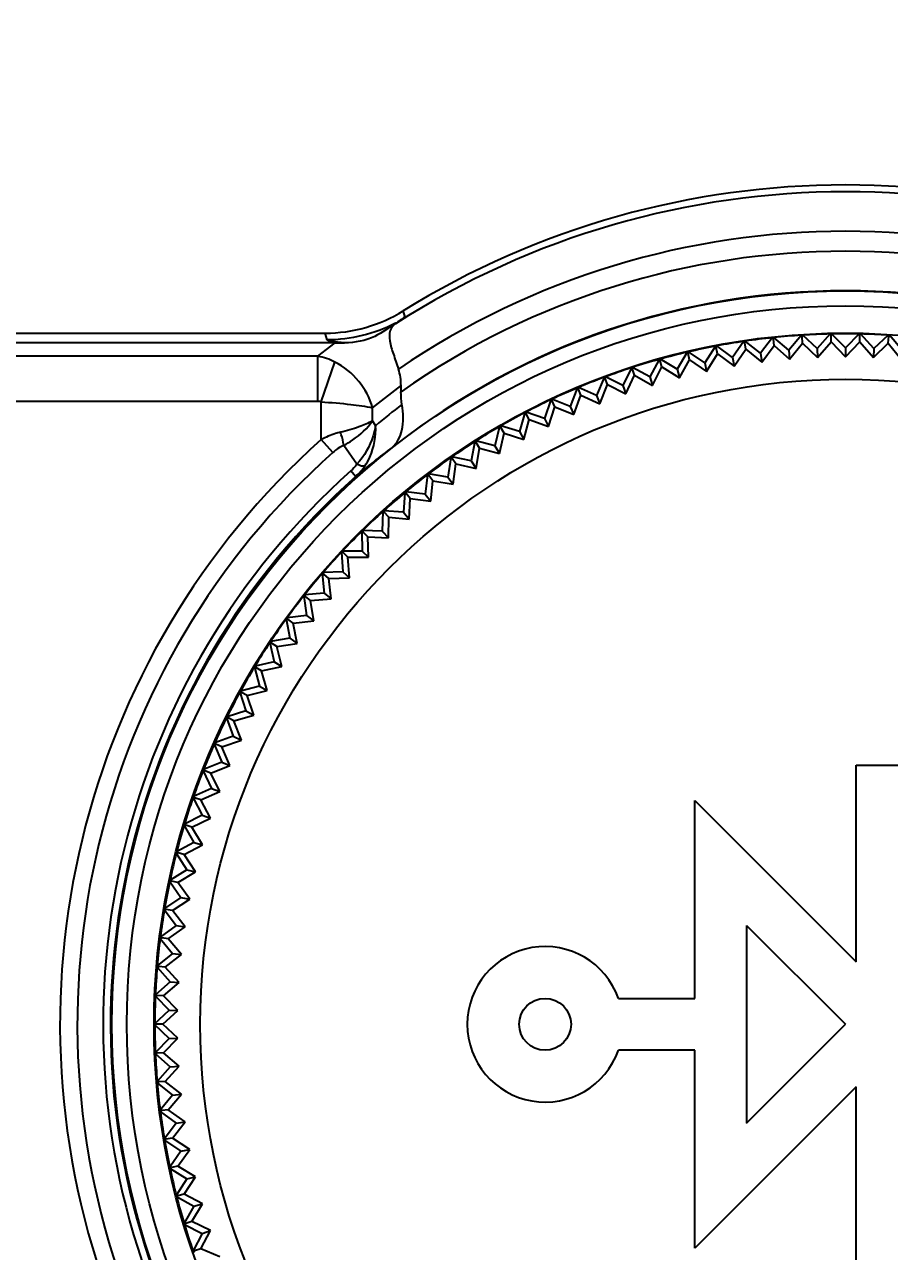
# Model space of a CAD drawing. Extents: x -329 to 5579, y -1951 to 3105.
# Drawn here: x 3045.58 to 3063.09, y -1495.82 to -1470.97 of the extents above; entities that cross this region are included whole.
import ezdxf

# ---------------------------------------------------------------- set-up
doc = ezdxf.new("R2010")
doc.units = 0
doc.header["$PDMODE"] = 3
doc.header["$PDSIZE"] = 1.5
doc.layers.get('DEFPOINTS').update_dxf_attribs({"linetype": 'CONTINUOUS'})
for name, color, linetype in [('DIM', 1, 'CONTINUOUS'), ('KNOB_ROTARY9DXF_CONTINUOUS', 7, 'CONTINUOUS'), ('TOP_CASE-90ADXF_CONTINUOUS', 7, 'CONTINUOUS')]:
    doc.layers.add(name, color=color, linetype=linetype)
doc.styles.add('OMI-1', font='arial.ttf', dxfattribs={"oblique": 1})
doc.dimstyles.new('1', dxfattribs={"dimtxt": 4, "dimasz": 2.5, "dimexe": 0.8, "dimexo": 0.3, "dimgap": 0.5, "dimtad": 1, "dimtoh": 1, "dimdec": 1, "dimzin": 0, "dimtxsty": 'OMI-1', "dimcen": 0, "dimclrd": 256, "dimclre": 256, "dimclrt": 256, "dimazin": 3, "dimtfac": 0.8, "dimtdec": 1, "dimtix": 1, "dimtmove": 0, "dimatfit": 3, "dimtolj": 1, "dimtzin": 0})

# ---------------------------------------------------------------- blocks, each defined once
blk = doc.blocks.new('*D7087')
at = {"layer": 'DEFPOINTS', "color": 0}
for p in [(3165.7, -1438.609), (2899.7, -1477.221), (3165.7, -1477.221)]:
    blk.add_point(p, dxfattribs=at)
at = {"layer": 'DIM'}
for p, q in [((2899.7, -1476.921), (2899.7, -1437.809)), ((3165.7, -1476.921), (3165.7, -1437.809)), ((2902.2, -1438.609), (3163.2, -1438.609))]:
    blk.add_line(p, q, dxfattribs=at)
for points in [[(2902.2, -1438.192), (2902.2, -1439.025), (2899.7, -1438.609)], [(3163.2, -1439.025), (3163.2, -1438.192), (3165.7, -1438.609)]]:
    blk.add_solid(points, dxfattribs=at)
at = {"layer": 'DIM', "insert": (3032.7, -1436.066), "char_height": 4, "attachment_point": 5, "style": 'OMI-1'}
blk.add_mtext('\\A1;266.0', dxfattribs=at)

msp = doc.modelspace()

# ---------------------------------------------------------------- linework, layer by layer
at = {"layer": 'KNOB_ROTARY9DXF_CONTINUOUS', "color": 0, "linetype": 'CONTINUOUS'}
for p, q in [((3060.725, -1477.313), (3060.483, -1477.629)), ((3060.725, -1477.313), (3060.742, -1477.342)), ((3060.742, -1477.342), (3060.752, -1477.31)), ((3060.755, -1477.473), (3060.742, -1477.342)), ((3061.054, -1477.569), (3060.752, -1477.31)), ((3061.309, -1477.264), (3061.054, -1477.569)), ((3061.309, -1477.264), (3061.324, -1477.293)), ((3061.324, -1477.293), (3061.335, -1477.262)), ((3061.332, -1477.425), (3061.324, -1477.293)), ((3061.627, -1477.533), (3061.335, -1477.262)), ((3061.894, -1477.239), (3061.627, -1477.533)), ((3061.894, -1477.239), (3061.908, -1477.269)), ((3061.908, -1477.269), (3061.921, -1477.238)), ((3061.911, -1477.401), (3061.908, -1477.269)), ((3062.2, -1477.521), (3061.921, -1477.238)), ((3062.48, -1477.238), (3062.2, -1477.521)), ((3062.48, -1477.238), (3062.493, -1477.269)), ((3062.49, -1477.401), (3062.493, -1477.269)), ((3062.493, -1477.269), (3062.506, -1477.239)), ((3062.774, -1477.533), (3062.506, -1477.239)), ((3063.065, -1477.262), (3062.774, -1477.533)), ((3063.065, -1477.262), (3063.077, -1477.293)), ((3063.068, -1477.425), (3063.077, -1477.293)), ((3063.077, -1477.293), (3063.092, -1477.264)), ((3063.347, -1477.569), (3063.092, -1477.264)), ((3058.994, -1477.608), (3058.793, -1477.952)), ((3058.994, -1477.608), (3059.014, -1477.635)), ((3059.014, -1477.635), (3059.019, -1477.602)), ((3059.352, -1477.821), (3059.019, -1477.602)), ((3059.567, -1477.485), (3059.352, -1477.821)), ((3059.567, -1477.485), (3059.585, -1477.513)), ((3059.585, -1477.513), (3059.593, -1477.48)), ((3059.61, -1477.643), (3059.585, -1477.513)), ((3059.916, -1477.713), (3059.593, -1477.48)), ((3060.144, -1477.387), (3059.916, -1477.713)), ((3059.946, -1477.891), (3060.181, -1477.546)), ((3060.144, -1477.387), (3060.162, -1477.416)), ((3060.162, -1477.416), (3060.17, -1477.383)), ((3060.181, -1477.546), (3060.162, -1477.416)), ((3060.483, -1477.629), (3060.17, -1477.383)), ((3060.181, -1477.546), (3060.506, -1477.809)), ((3060.506, -1477.809), (3060.755, -1477.473)), ((3060.755, -1477.473), (3061.069, -1477.749)), ((3061.054, -1477.569), (3061.069, -1477.749)), ((3061.069, -1477.749), (3061.332, -1477.425)), ((3061.332, -1477.425), (3061.634, -1477.714)), ((3061.627, -1477.533), (3061.634, -1477.714)), ((3061.634, -1477.714), (3061.911, -1477.401)), ((3061.911, -1477.401), (3062.2, -1477.702)), ((3062.2, -1477.702), (3062.49, -1477.401)), ((3062.2, -1477.521), (3062.2, -1477.702)), ((3062.49, -1477.401), (3062.766, -1477.714)), ((3062.766, -1477.714), (3063.068, -1477.425)), ((3062.774, -1477.533), (3062.766, -1477.714)), ((3063.068, -1477.425), (3063.332, -1477.749)), ((3058.426, -1477.754), (3058.241, -1478.106)), ((3058.426, -1477.754), (3058.447, -1477.78)), ((3058.447, -1477.78), (3058.452, -1477.747)), ((3058.483, -1477.907), (3058.447, -1477.78)), ((3058.793, -1477.952), (3058.452, -1477.747)), ((3058.838, -1478.127), (3059.044, -1477.763)), ((3059.044, -1477.763), (3059.014, -1477.635)), ((3059.044, -1477.763), (3059.39, -1477.997)), ((3059.352, -1477.821), (3059.39, -1477.997)), ((3059.39, -1477.997), (3059.61, -1477.643)), ((3059.61, -1477.643), (3059.946, -1477.891)), ((3059.916, -1477.713), (3059.946, -1477.891)), ((3060.483, -1477.629), (3060.506, -1477.809)), ((3057.313, -1478.117), (3057.157, -1478.483)), ((3057.313, -1478.117), (3057.336, -1478.141)), ((3057.336, -1478.141), (3057.338, -1478.108)), ((3057.695, -1478.283), (3057.338, -1478.108)), ((3057.866, -1477.924), (3057.695, -1478.283)), ((3057.754, -1478.454), (3057.929, -1478.074)), ((3057.866, -1477.924), (3057.888, -1477.949)), ((3057.888, -1477.949), (3057.891, -1477.916)), ((3057.929, -1478.074), (3057.888, -1477.949)), ((3058.241, -1478.106), (3057.891, -1477.916)), ((3057.929, -1478.074), (3058.293, -1478.279)), ((3058.241, -1478.106), (3058.293, -1478.279)), ((3058.293, -1478.279), (3058.483, -1477.907)), ((3058.483, -1477.907), (3058.838, -1478.127)), ((3058.793, -1477.952), (3058.838, -1478.127)), ((3056.768, -1478.333), (3056.628, -1478.706)), ((3056.768, -1478.333), (3056.792, -1478.356)), ((3056.792, -1478.356), (3056.793, -1478.323)), ((3056.844, -1478.478), (3056.792, -1478.356)), ((3057.157, -1478.483), (3056.793, -1478.323)), ((3057.224, -1478.651), (3057.382, -1478.265)), ((3057.382, -1478.265), (3057.336, -1478.141)), ((3057.382, -1478.265), (3057.754, -1478.454)), ((3057.695, -1478.283), (3057.754, -1478.454)), ((3056.233, -1478.572), (3056.109, -1478.95)), ((3056.233, -1478.572), (3056.258, -1478.594)), ((3056.258, -1478.594), (3056.257, -1478.561)), ((3056.628, -1478.706), (3056.257, -1478.561)), ((3056.315, -1478.713), (3056.258, -1478.594)), ((3056.702, -1478.871), (3056.844, -1478.478)), ((3056.844, -1478.478), (3057.224, -1478.651)), ((3057.157, -1478.483), (3057.224, -1478.651)), ((3055.709, -1478.833), (3055.6, -1479.216)), ((3055.709, -1478.833), (3055.735, -1478.854)), ((3055.735, -1478.854), (3055.732, -1478.821)), ((3056.109, -1478.95), (3055.732, -1478.821)), ((3055.796, -1478.971), (3055.735, -1478.854)), ((3056.189, -1479.112), (3056.315, -1478.713)), ((3056.315, -1478.713), (3056.702, -1478.871)), ((3056.628, -1478.706), (3056.702, -1478.871)), ((3055.196, -1479.116), (3055.103, -1479.503)), ((3055.196, -1479.116), (3055.223, -1479.136)), ((3055.223, -1479.136), (3055.219, -1479.102)), ((3055.6, -1479.216), (3055.219, -1479.102)), ((3055.687, -1479.374), (3055.796, -1478.971)), ((3055.796, -1478.971), (3056.189, -1479.112)), ((3056.109, -1478.95), (3056.189, -1479.112)), ((3055.197, -1479.657), (3055.289, -1479.25)), ((3055.289, -1479.25), (3055.223, -1479.136)), ((3055.289, -1479.25), (3055.687, -1479.374)), ((3055.6, -1479.216), (3055.687, -1479.374)), ((3054.695, -1479.419), (3054.619, -1479.81)), ((3054.695, -1479.419), (3054.723, -1479.438)), ((3054.723, -1479.438), (3054.717, -1479.405)), ((3055.103, -1479.503), (3054.717, -1479.405)), ((3054.719, -1479.961), (3054.793, -1479.55)), ((3054.793, -1479.55), (3054.723, -1479.438)), ((3054.793, -1479.55), (3055.197, -1479.657)), ((3055.103, -1479.503), (3055.197, -1479.657)), ((3054.207, -1479.744), (3054.148, -1480.138)), ((3054.207, -1479.744), (3054.236, -1479.762)), ((3054.236, -1479.762), (3054.229, -1479.729)), ((3054.619, -1479.81), (3054.229, -1479.729)), ((3054.311, -1479.87), (3054.236, -1479.762)), ((3054.619, -1479.81), (3054.719, -1479.961)), ((3053.734, -1480.089), (3053.691, -1480.485)), ((3053.734, -1480.089), (3053.763, -1480.105)), ((3053.763, -1480.105), (3053.755, -1480.073)), ((3054.148, -1480.138), (3053.755, -1480.073)), ((3053.843, -1480.21), (3053.763, -1480.105)), ((3054.254, -1480.284), (3054.311, -1479.87)), ((3054.311, -1479.87), (3054.719, -1479.961)), ((3053.803, -1480.626), (3053.843, -1480.21)), ((3053.843, -1480.21), (3054.254, -1480.284)), ((3054.148, -1480.138), (3054.254, -1480.284)), ((3053.275, -1480.453), (3053.248, -1480.85)), ((3053.275, -1480.453), (3053.305, -1480.468)), ((3053.305, -1480.468), (3053.295, -1480.436)), ((3053.691, -1480.485), (3053.295, -1480.436)), ((3053.389, -1480.57), (3053.305, -1480.468)), ((3053.367, -1480.987), (3053.389, -1480.57)), ((3053.389, -1480.57), (3053.803, -1480.626)), ((3053.691, -1480.485), (3053.803, -1480.626)), ((3052.832, -1480.836), (3052.822, -1481.234)), ((3052.832, -1480.836), (3052.862, -1480.85)), ((3052.862, -1480.85), (3052.852, -1480.819)), ((3053.248, -1480.85), (3052.852, -1480.819)), ((3052.951, -1480.948), (3052.862, -1480.85)), ((3053.248, -1480.85), (3053.367, -1480.987)), ((3052.946, -1481.366), (3052.951, -1480.948)), ((3052.951, -1480.948), (3053.367, -1480.987)), ((3052.405, -1481.238), (3052.412, -1481.636)), ((3052.405, -1481.238), (3052.436, -1481.251)), ((3052.822, -1481.234), (3052.424, -1481.219)), ((3052.436, -1481.251), (3052.424, -1481.219)), ((3052.529, -1481.345), (3052.436, -1481.251)), ((3052.541, -1481.762), (3052.529, -1481.345)), ((3052.529, -1481.345), (3052.946, -1481.366)), ((3052.822, -1481.234), (3052.946, -1481.366)), ((3051.996, -1481.657), (3052.019, -1482.054)), ((3051.996, -1481.657), (3052.027, -1481.668)), ((3052.412, -1481.636), (3052.014, -1481.637)), ((3052.027, -1481.668), (3052.014, -1481.637)), ((3052.123, -1481.758), (3052.027, -1481.668)), ((3052.154, -1482.175), (3052.123, -1481.758)), ((3052.123, -1481.758), (3052.541, -1481.762)), ((3052.412, -1481.636), (3052.541, -1481.762)), ((3051.604, -1482.092), (3051.644, -1482.488)), ((3051.604, -1482.092), (3051.636, -1482.103)), ((3052.019, -1482.054), (3051.622, -1482.072)), ((3051.636, -1482.103), (3051.622, -1482.072)), ((3052.019, -1482.054), (3052.154, -1482.175)), ((3051.736, -1482.189), (3051.636, -1482.103)), ((3051.736, -1482.189), (3052.154, -1482.175)), ((3051.784, -1482.604), (3051.736, -1482.189)), ((3051.231, -1482.544), (3051.288, -1482.938)), ((3051.231, -1482.544), (3051.264, -1482.553)), ((3051.644, -1482.488), (3051.248, -1482.523)), ((3051.264, -1482.553), (3051.248, -1482.523)), ((3051.367, -1482.635), (3051.264, -1482.553)), ((3051.644, -1482.488), (3051.784, -1482.604)), ((3051.367, -1482.635), (3051.784, -1482.604)), ((3051.432, -1483.048), (3051.367, -1482.635)), ((3050.878, -1483.011), (3050.951, -1483.402)), ((3050.878, -1483.011), (3050.91, -1483.018)), ((3051.288, -1482.938), (3050.893, -1482.99)), ((3050.91, -1483.018), (3050.893, -1482.99)), ((3051.017, -1483.096), (3050.91, -1483.018)), ((3051.017, -1483.096), (3051.432, -1483.048)), ((3051.288, -1482.938), (3051.432, -1483.048)), ((3051.099, -1483.506), (3051.017, -1483.096)), ((3050.544, -1483.492), (3050.633, -1483.88)), ((3050.544, -1483.492), (3050.577, -1483.498)), ((3050.951, -1483.402), (3050.558, -1483.47)), ((3050.577, -1483.498), (3050.558, -1483.47)), ((3050.686, -1483.571), (3050.577, -1483.498)), ((3050.686, -1483.571), (3051.099, -1483.506)), ((3050.786, -1483.977), (3050.686, -1483.571)), ((3050.951, -1483.402), (3051.099, -1483.506)), ((3050.23, -1483.987), (3050.336, -1484.371)), ((3050.23, -1483.987), (3050.263, -1483.992)), ((3050.633, -1483.88), (3050.244, -1483.965)), ((3050.263, -1483.992), (3050.244, -1483.965)), ((3050.376, -1484.06), (3050.263, -1483.992)), ((3050.376, -1484.06), (3050.786, -1483.977)), ((3050.492, -1484.462), (3050.376, -1484.06)), ((3050.633, -1483.88), (3050.786, -1483.977)), ((3049.938, -1484.495), (3050.059, -1484.874)), ((3049.938, -1484.495), (3049.971, -1484.498)), ((3050.336, -1484.371), (3049.951, -1484.472)), ((3049.971, -1484.498), (3049.951, -1484.472)), ((3050.087, -1484.562), (3049.971, -1484.498)), ((3050.087, -1484.562), (3050.492, -1484.462)), ((3050.22, -1484.958), (3050.087, -1484.562)), ((3050.336, -1484.371), (3050.492, -1484.462)), ((3049.667, -1485.014), (3049.804, -1485.388)), ((3049.667, -1485.014), (3049.7, -1485.016)), ((3050.059, -1484.874), (3049.679, -1484.991)), ((3049.7, -1485.016), (3049.679, -1484.991)), ((3049.818, -1485.075), (3049.7, -1485.016)), ((3049.818, -1485.075), (3050.22, -1484.958)), ((3049.968, -1485.465), (3049.818, -1485.075)), ((3050.059, -1484.874), (3050.22, -1484.958)), ((3049.418, -1485.545), (3049.452, -1485.545)), ((3049.418, -1485.545), (3049.571, -1485.912)), ((3049.804, -1485.388), (3049.429, -1485.52)), ((3049.452, -1485.545), (3049.429, -1485.52)), ((3049.572, -1485.599), (3049.452, -1485.545)), ((3049.572, -1485.599), (3049.968, -1485.465)), ((3049.804, -1485.388), (3049.968, -1485.465)), ((3049.737, -1485.982), (3049.572, -1485.599)), ((3049.571, -1485.912), (3049.201, -1486.06)), ((3049.225, -1486.084), (3049.201, -1486.06)), ((3049.348, -1486.132), (3049.737, -1485.982)), ((3049.571, -1485.912), (3049.737, -1485.982)), ((3062.418, -1489.954), (3062.418, -1485.971)), ((3062.418, -1485.971), (3063.468, -1485.971)), ((3049.192, -1486.085), (3049.225, -1486.084)), ((3049.192, -1486.085), (3049.36, -1486.446)), ((3049.348, -1486.132), (3049.225, -1486.084)), ((3049.529, -1486.509), (3049.348, -1486.132)), ((3049.36, -1486.446), (3048.997, -1486.609)), ((3049.146, -1486.675), (3049.529, -1486.509)), ((3049.36, -1486.446), (3049.529, -1486.509)), ((3048.988, -1486.634), (3049.021, -1486.632)), ((3048.988, -1486.634), (3049.171, -1486.988)), ((3049.021, -1486.632), (3048.997, -1486.609)), ((3049.146, -1486.675), (3049.021, -1486.632)), ((3049.343, -1487.044), (3049.146, -1486.675)), ((3059.149, -1490.696), (3059.149, -1486.685)), ((3059.149, -1486.685), (3062.418, -1489.954)), ((3049.171, -1486.988), (3048.815, -1487.166)), ((3048.967, -1487.226), (3049.343, -1487.044)), ((3049.171, -1486.988), (3049.343, -1487.044)), ((3048.807, -1487.191), (3048.841, -1487.188)), ((3048.807, -1487.191), (3049.005, -1487.537)), ((3048.841, -1487.188), (3048.815, -1487.166)), ((3048.967, -1487.226), (3048.841, -1487.188)), ((3049.179, -1487.586), (3048.967, -1487.226)), ((3049.005, -1487.537), (3048.657, -1487.73)), ((3049.005, -1487.537), (3049.179, -1487.586)), ((3048.65, -1487.756), (3048.683, -1487.751)), ((3048.65, -1487.756), (3048.862, -1488.093)), ((3048.683, -1487.751), (3048.657, -1487.73)), ((3048.811, -1487.783), (3048.683, -1487.751)), ((3048.811, -1487.783), (3049.179, -1487.586)), ((3049.038, -1488.134), (3048.811, -1487.783)), ((3048.862, -1488.093), (3048.523, -1488.3)), ((3048.55, -1488.32), (3048.523, -1488.3)), ((3048.679, -1488.347), (3049.038, -1488.134)), ((3048.862, -1488.093), (3049.038, -1488.134)), ((3048.517, -1488.326), (3048.55, -1488.32)), ((3048.517, -1488.326), (3048.743, -1488.654)), ((3048.679, -1488.347), (3048.55, -1488.32)), ((3048.921, -1488.688), (3048.679, -1488.347)), ((3048.743, -1488.654), (3048.412, -1488.876)), ((3048.57, -1488.916), (3048.921, -1488.688)), ((3048.743, -1488.654), (3048.921, -1488.688)), ((3048.408, -1488.902), (3048.44, -1488.894)), ((3048.408, -1488.902), (3048.647, -1489.22)), ((3048.44, -1488.894), (3048.412, -1488.876)), ((3048.57, -1488.916), (3048.44, -1488.894)), ((3048.826, -1489.246), (3048.57, -1488.916)), ((3048.647, -1489.22), (3048.326, -1489.455)), ((3048.486, -1489.489), (3048.826, -1489.246)), ((3048.647, -1489.22), (3048.826, -1489.246)), ((3060.199, -1489.22), (3060.199, -1493.222)), ((3060.199, -1489.22), (3062.2, -1491.221)), ((3048.323, -1489.481), (3048.355, -1489.472)), ((3048.323, -1489.481), (3048.575, -1489.789)), ((3048.355, -1489.472), (3048.326, -1489.455)), ((3048.486, -1489.489), (3048.355, -1489.472)), ((3048.755, -1489.808), (3048.486, -1489.489)), ((3048.575, -1489.789), (3048.264, -1490.038)), ((3048.575, -1489.789), (3048.755, -1489.808)), ((3048.294, -1490.053), (3048.264, -1490.038)), ((3048.425, -1490.064), (3048.755, -1489.808)), ((3048.262, -1490.064), (3048.294, -1490.053)), ((3048.262, -1490.064), (3048.527, -1490.361)), ((3048.425, -1490.064), (3048.294, -1490.053)), ((3048.708, -1490.372), (3048.425, -1490.064)), ((3048.527, -1490.361), (3048.227, -1490.622)), ((3048.389, -1490.642), (3048.708, -1490.372)), ((3048.527, -1490.361), (3048.708, -1490.372)), ((3048.226, -1490.649), (3048.257, -1490.637)), ((3048.226, -1490.649), (3048.503, -1490.934)), ((3048.257, -1490.637), (3048.227, -1490.622)), ((3048.389, -1490.642), (3048.257, -1490.637)), ((3048.684, -1490.938), (3048.389, -1490.642)), ((3057.603, -1490.696), (3059.149, -1490.696)), ((3048.2, -1491.221), (3048.503, -1490.934)), ((3048.377, -1491.221), (3048.684, -1490.938)), ((3048.503, -1490.934), (3048.684, -1490.938)), ((3048.377, -1491.221), (3048.2, -1491.221)), ((3048.2, -1491.221), (3048.503, -1491.508)), ((3048.684, -1491.504), (3048.377, -1491.221)), ((3060.199, -1493.222), (3062.2, -1491.221)), ((3048.503, -1491.508), (3048.226, -1491.794)), ((3048.389, -1491.8), (3048.684, -1491.504)), ((3048.503, -1491.508), (3048.684, -1491.504)), ((3059.149, -1491.746), (3057.603, -1491.746)), ((3059.149, -1495.757), (3059.149, -1491.746)), ((3048.257, -1491.806), (3048.226, -1491.794)), ((3048.227, -1491.82), (3048.257, -1491.806)), ((3048.227, -1491.82), (3048.527, -1492.081)), ((3048.389, -1491.8), (3048.257, -1491.806)), ((3048.708, -1492.07), (3048.389, -1491.8)), ((3048.527, -1492.081), (3048.262, -1492.378)), ((3048.425, -1492.378), (3048.708, -1492.07)), ((3048.527, -1492.081), (3048.708, -1492.07)), ((3048.294, -1492.389), (3048.262, -1492.378)), ((3048.264, -1492.405), (3048.294, -1492.389)), ((3048.264, -1492.405), (3048.575, -1492.653)), ((3048.425, -1492.378), (3048.294, -1492.389)), ((3048.755, -1492.634), (3048.425, -1492.378)), ((3062.418, -1492.489), (3059.149, -1495.757)), ((3062.418, -1496.471), (3062.418, -1492.489)), ((3048.575, -1492.653), (3048.323, -1492.961)), ((3048.486, -1492.954), (3048.755, -1492.634)), ((3048.575, -1492.653), (3048.755, -1492.634)), ((3048.355, -1492.97), (3048.323, -1492.961)), ((3048.326, -1492.987), (3048.355, -1492.97)), ((3048.326, -1492.987), (3048.647, -1493.223)), ((3048.486, -1492.954), (3048.355, -1492.97)), ((3048.826, -1493.196), (3048.486, -1492.954)), ((3048.647, -1493.223), (3048.408, -1493.541)), ((3048.57, -1493.527), (3048.826, -1493.196)), ((3048.647, -1493.223), (3048.826, -1493.196)), ((3048.57, -1493.527), (3048.44, -1493.548)), ((3048.921, -1493.754), (3048.57, -1493.527)), ((3048.44, -1493.548), (3048.408, -1493.541)), ((3048.412, -1493.567), (3048.44, -1493.548)), ((3048.412, -1493.567), (3048.743, -1493.788)), ((3048.679, -1494.095), (3048.921, -1493.754)), ((3048.743, -1493.788), (3048.921, -1493.754)), ((3048.743, -1493.788), (3048.517, -1494.116)), ((3048.55, -1494.123), (3048.517, -1494.116)), ((3048.523, -1494.142), (3048.55, -1494.123)), ((3048.523, -1494.142), (3048.862, -1494.35)), ((3048.679, -1494.095), (3048.55, -1494.123)), ((3049.038, -1494.308), (3048.679, -1494.095)), ((3048.862, -1494.35), (3048.65, -1494.687)), ((3048.811, -1494.659), (3049.038, -1494.308)), ((3048.862, -1494.35), (3049.038, -1494.308)), ((3048.683, -1494.692), (3048.65, -1494.687)), ((3048.657, -1494.712), (3048.683, -1494.692)), ((3048.657, -1494.712), (3049.005, -1494.905)), ((3048.811, -1494.659), (3048.683, -1494.692)), ((3049.179, -1494.857), (3048.811, -1494.659)), ((3049.005, -1494.905), (3048.807, -1495.251)), ((3048.967, -1495.217), (3049.179, -1494.857)), ((3049.005, -1494.905), (3049.179, -1494.857)), ((3048.841, -1495.255), (3048.807, -1495.251)), ((3048.815, -1495.276), (3048.841, -1495.255)), ((3048.967, -1495.217), (3048.841, -1495.255)), ((3049.343, -1495.399), (3048.967, -1495.217)), ((3048.815, -1495.276), (3049.171, -1495.455)), ((3049.171, -1495.455), (3048.988, -1495.808)), ((3049.146, -1495.767), (3049.343, -1495.399)), ((3049.171, -1495.455), (3049.343, -1495.399)), ((3049.021, -1495.811), (3048.988, -1495.808)), ((3048.997, -1495.833), (3049.021, -1495.811)), ((3049.146, -1495.767), (3049.021, -1495.811)), ((3049.529, -1495.934), (3049.146, -1495.767))]:
    msp.add_line(p, q, dxfattribs=at)
for centre, radius in [((3062.2, -1491.221), 14), ((3062.2, -1491.221), 13.065), ((3056.118, -1491.221), 0.525)]:
    msp.add_circle(centre, radius, dxfattribs=at)
for centre, radius, start, end in [((3062.2, -1491.221), 13.986, 96.0542, 98.3458), ((3062.2, -1491.221), 13.986, 93.6542, 95.9458), ((3062.2, -1491.221), 13.986, 91.2542, 93.5458), ((3062.2, -1491.221), 13.986, 88.8542, 91.1458), ((3062.2, -1491.221), 13.986, 86.4542, 88.7458), ((3062.2, -1491.221), 13.986, 103.2542, 105.5458), ((3062.2, -1491.221), 13.986, 100.8542, 103.1458), ((3062.2, -1491.221), 13.986, 98.4542, 100.7458), ((3062.2, -1491.221), 13.986, 105.6542, 107.9458), ((3062.2, -1491.221), 13.986, 110.4542, 112.7458), ((3062.2, -1491.221), 13.986, 108.0542, 110.3458), ((3062.2, -1491.221), 13.986, 112.8542, 115.1458), ((3062.2, -1491.221), 13.986, 115.2542, 117.5458), ((3062.2, -1491.221), 13.986, 117.6542, 119.9458), ((3062.2, -1491.221), 13.986, 120.0542, 122.3458), ((3062.2, -1491.221), 13.986, 122.4542, 124.7458), ((3062.2, -1491.221), 13.986, 124.8542, 127.1458), ((3062.2, -1491.221), 13.986, 127.2542, 129.5458), ((3062.2, -1491.221), 13.986, 129.6542, 131.9458), ((3062.2, -1491.221), 13.986, 132.0542, 134.3458), ((3062.2, -1491.221), 13.986, 134.4542, 136.7458), ((3062.2, -1491.221), 13.986, 136.8542, 139.1458), ((3062.2, -1491.221), 13.986, 139.2542, 141.5458), ((3062.2, -1491.221), 13.986, 141.6542, 143.9458), ((3062.2, -1491.221), 13.986, 144.0542, 146.3458), ((3062.2, -1491.221), 13.986, 146.4542, 148.7458), ((3062.2, -1491.221), 13.986, 148.8542, 151.1458), ((3062.2, -1491.221), 13.986, 151.2542, 153.5458), ((3062.2, -1491.221), 13.986, 153.6542, 155.9458), ((3062.2, -1491.221), 13.986, 156.0542, 158.3458), ((3062.2, -1491.221), 13.986, 158.4542, 160.7458), ((3062.2, -1491.221), 13.986, 160.8542, 163.1458), ((3062.2, -1491.221), 13.986, 163.2542, 165.5458), ((3062.2, -1491.221), 13.986, 165.6542, 167.9458), ((3062.2, -1491.221), 13.986, 168.0542, 170.3458), ((3062.2, -1491.221), 13.986, 170.4542, 172.7458), ((3062.2, -1491.221), 13.986, 172.8542, 175.1458), ((3056.118, -1491.221), 1.575, 19.4712, 340.5288), ((3062.2, -1491.221), 13.986, 175.2542, 177.5458), ((3062.2, -1491.221), 13.986, 177.6542, 179.9458), ((3062.2, -1491.221), 13.986, 180.0542, 182.3458), ((3062.2, -1491.221), 13.986, 182.4542, 184.7458), ((3062.2, -1491.221), 13.986, 184.8542, 187.1458), ((3062.2, -1491.221), 13.986, 187.2542, 189.5458), ((3062.2, -1491.221), 13.986, 189.6542, 191.9458), ((3062.2, -1491.221), 13.986, 192.0542, 194.3458), ((3062.2, -1491.221), 13.986, 194.4542, 196.7458), ((3062.2, -1491.221), 13.986, 196.8542, 199.1458)]:
    msp.add_arc(centre, radius, start, end, dxfattribs=at)
at = {"layer": 'TOP_CASE-90ADXF_CONTINUOUS', "color": 0, "linetype": 'CONTINUOUS'}
for p, q in [((3053.283, -1476.89), (3053.244, -1476.772)), ((3051.705, -1477.36), (3051.666, -1477.221)), ((3051.515, -1477.69), (3051.866, -1477.42)), ((3051.515, -1478.604), (3051.515, -1477.69)), ((3051.584, -1478.615), (3051.861, -1477.807)), ((3052.623, -1478.734), (3053.2, -1478.289)), ((3053.2, -1478.289), (3053.2, -1478.408)), ((3051.584, -1479.379), (3051.584, -1478.615)), ((3052.623, -1478.997), (3052.623, -1478.734)), ((3052.687, -1479.091), (3052.623, -1478.997)), ((3051.818, -1479.64), (3051.584, -1479.379)), ((3052.306, -1479.879), (3052.04, -1479.495)), ((3052.282, -1480.125), (3052.183, -1480.014))]:
    msp.add_line(p, q, dxfattribs=at)
at = {"layer": 'TOP_CASE-90ADXF_CONTINUOUS', "color": 7, "linetype": 'CONTINUOUS'}
for p, q in [((2940.196, -1477.221), (3051.666, -1477.221)), ((3051.866, -1477.42), (2940.395, -1477.42)), ((3051.515, -1477.69), (3010.363, -1477.69)), ((3051.516, -1478.604), (3010.363, -1478.604))]:
    msp.add_line(p, q, dxfattribs=at)
at = {"layer": 'TOP_CASE-90ADXF_CONTINUOUS', "color": 0, "linetype": 'CONTINUOUS'}
for radius in [14.853, 14.553]:
    msp.add_circle((3062.2, -1491.221), radius, dxfattribs=at)
at = {"layer": 'TOP_CASE-90ADXF_CONTINUOUS', "color": 7, "linetype": 'CONTINUOUS'}
for radius, start, end in [(16.862, 57.2973, 122.7027), (17, 58.2083, 121.7917)]:
    msp.add_arc((3062.2, -1491.221), radius, start, end, dxfattribs=at)
at = {"layer": 'TOP_CASE-90ADXF_CONTINUOUS', "color": 0, "linetype": 'CONTINUOUS'}
for centre, radius, start, end in [((3062.2, -1491.221), 16.063, 55.7015, 124.2985), ((3062.2, -1491.221), 15.658, 54.9159, 125.0841), ((3062.2, -1491.221), 14.858, 51.8489, 128.1511), ((3062.87, -1490.107), 16.328, 125.955, 126.7956), ((3051.859, -1464.369), 13.051, 270.0295, 270.8718), ((3062.759, -1491.228), 15.771, 127.2227, 129.688), ((3062.2, -1491.221), 15.905, 131.8758, 48.1242), ((3061.72, -1491.228), 14.572, 126.6512, 130.3666), ((3062.2, -1491.221), 15.554, 131.8652, 48.1244), ((3062.2, -1491.221), 15.032, 131.7898, 48.2071), ((3062.2, -1491.221), 14.882, 131.7907, 48.2093)]:
    msp.add_arc(centre, radius, start, end, dxfattribs=at)
msp.add_ellipse((3051.815, -1478.556), major_axis=(-1.176, -0.907), ratio=0.80804, start_param=-3.698844, end_param=-3.425697, dxfattribs=at)
for points, knots in [([(3051.666, -1477.221), (3051.942, -1477.221), (3052.497, -1477.144), (3053.009, -1476.917), (3053.244, -1476.772)], [0, 0, 0, 0, 0.5, 1, 1, 1, 1]), ([(3053.093, -1477.022), (3052.951, -1477.108), (3052.656, -1477.35), (3052.267, -1477.416), (3052.057, -1477.419)], [0, 0, 0, 0, 0.44176, 1, 1, 1, 1]), ([(3053.093, -1477.022), (3053.044, -1477.059), (3052.958, -1477.172), (3052.964, -1477.405), (3053.05, -1477.66), (3053.116, -1477.849), (3053.149, -1477.952)], [0, 0, 0, 0, 0.185661, 0.395212, 0.673762, 1, 1, 1, 1]), ([(3052.057, -1477.419), (3052.009, -1477.415), (3051.925, -1477.407), (3051.813, -1477.394), (3051.75, -1477.379), (3051.708, -1477.37), (3051.705, -1477.36)], [0, 0, 0, 0, 0.404898, 0.713791, 0.913661, 1, 1, 1, 1]), ([(3052.623, -1478.734), (3052.572, -1478.54), (3052.372, -1478.168), (3052.045, -1477.902), (3051.861, -1477.807)], [0, 0, 0, 0, 0.491973, 1, 1, 1, 1]), ([(3051.584, -1478.615), (3051.784, -1478.626), (3052.132, -1478.656), (3052.479, -1478.7), (3052.623, -1478.734)], [0, 0, 0, 0, 0.575868, 1, 1, 1, 1]), ([(3053.022, -1479.537), (3053.123, -1479.453), (3053.268, -1479.154), (3053.245, -1478.842), (3053.219, -1478.669)], [0, 0, 0, 0, 0.429419, 1, 1, 1, 1]), ([(3052.623, -1478.997), (3052.536, -1479.048), (3052.322, -1479.137), (3052.1, -1479.2), (3051.973, -1479.23)], [0, 0, 0, 0, 0.435764, 1, 1, 1, 1]), ([(3052.04, -1479.495), (3052.103, -1479.461), (3052.322, -1479.328), (3052.521, -1479.152), (3052.623, -1478.997)], [0, 0, 0, 0, 0.277218, 1, 1, 1, 1]), ([(3052.687, -1479.091), (3052.676, -1479.163), (3052.607, -1479.449), (3052.455, -1479.715), (3052.306, -1479.879)], [0, 0, 0, 0, 0.247148, 1, 1, 1, 1]), ([(3052.466, -1479.916), (3052.506, -1479.858), (3052.645, -1479.605), (3052.696, -1479.308), (3052.687, -1479.091)], [0, 0, 0, 0, 0.243765, 1, 1, 1, 1]), ([(3051.973, -1479.23), (3051.94, -1479.238), (3051.806, -1479.275), (3051.677, -1479.33), (3051.584, -1479.379)], [0, 0, 0, 0, 0.244507, 1, 1, 1, 1]), ([(3052.04, -1479.495), (3052.038, -1479.474), (3052.023, -1479.384), (3051.997, -1479.296), (3051.973, -1479.23)], [0, 0, 0, 0, 0.224903, 1, 1, 1, 1]), ([(3052.466, -1479.916), (3052.446, -1479.923), (3052.388, -1479.912), (3052.337, -1479.893), (3052.306, -1479.879)], [0, 0, 0, 0, 0.376239, 1, 1, 1, 1])]:
    msp.add_open_spline(points, degree=3, knots=knots, dxfattribs=at)
for points in [[(3053.088, -1477.022), (3052.667, -1477.24), (3052.18, -1477.359), (3051.705, -1477.36)], [(3051.861, -1477.807), (3051.753, -1477.751), (3051.635, -1477.711), (3051.515, -1477.69)], [(3051.584, -1478.615), (3051.562, -1478.608), (3051.539, -1478.604), (3051.516, -1478.604)], [(3053.219, -1478.669), (3053.206, -1478.583), (3053.2, -1478.495), (3053.2, -1478.408)], [(3052.04, -1479.495), (3051.959, -1479.527), (3051.885, -1479.579), (3051.82, -1479.638)], [(3052.306, -1479.879), (3052.271, -1479.928), (3052.228, -1479.973), (3052.183, -1480.013)], [(3052.282, -1480.125), (3052.351, -1480.063), (3052.415, -1479.993), (3052.466, -1479.916)]]:
    msp.add_open_spline(points, degree=3, dxfattribs=at)

# ---------------------------------------------------------------- dimensions: what is measured, and where the dimension line sits
at = {"layer": 'DIM'}
dim = msp.add_linear_dim(base=(3165.7, -1438.609), p1=(2899.7, -1477.221), p2=(3165.7, -1477.221), dimstyle='1', dxfattribs=at)
dim.commit()
dim.dimension.update_dxf_attribs({"geometry": '*D7087', "text_midpoint": (3032.7, -1436.066)})

doc.saveas('drawing.dxf')
